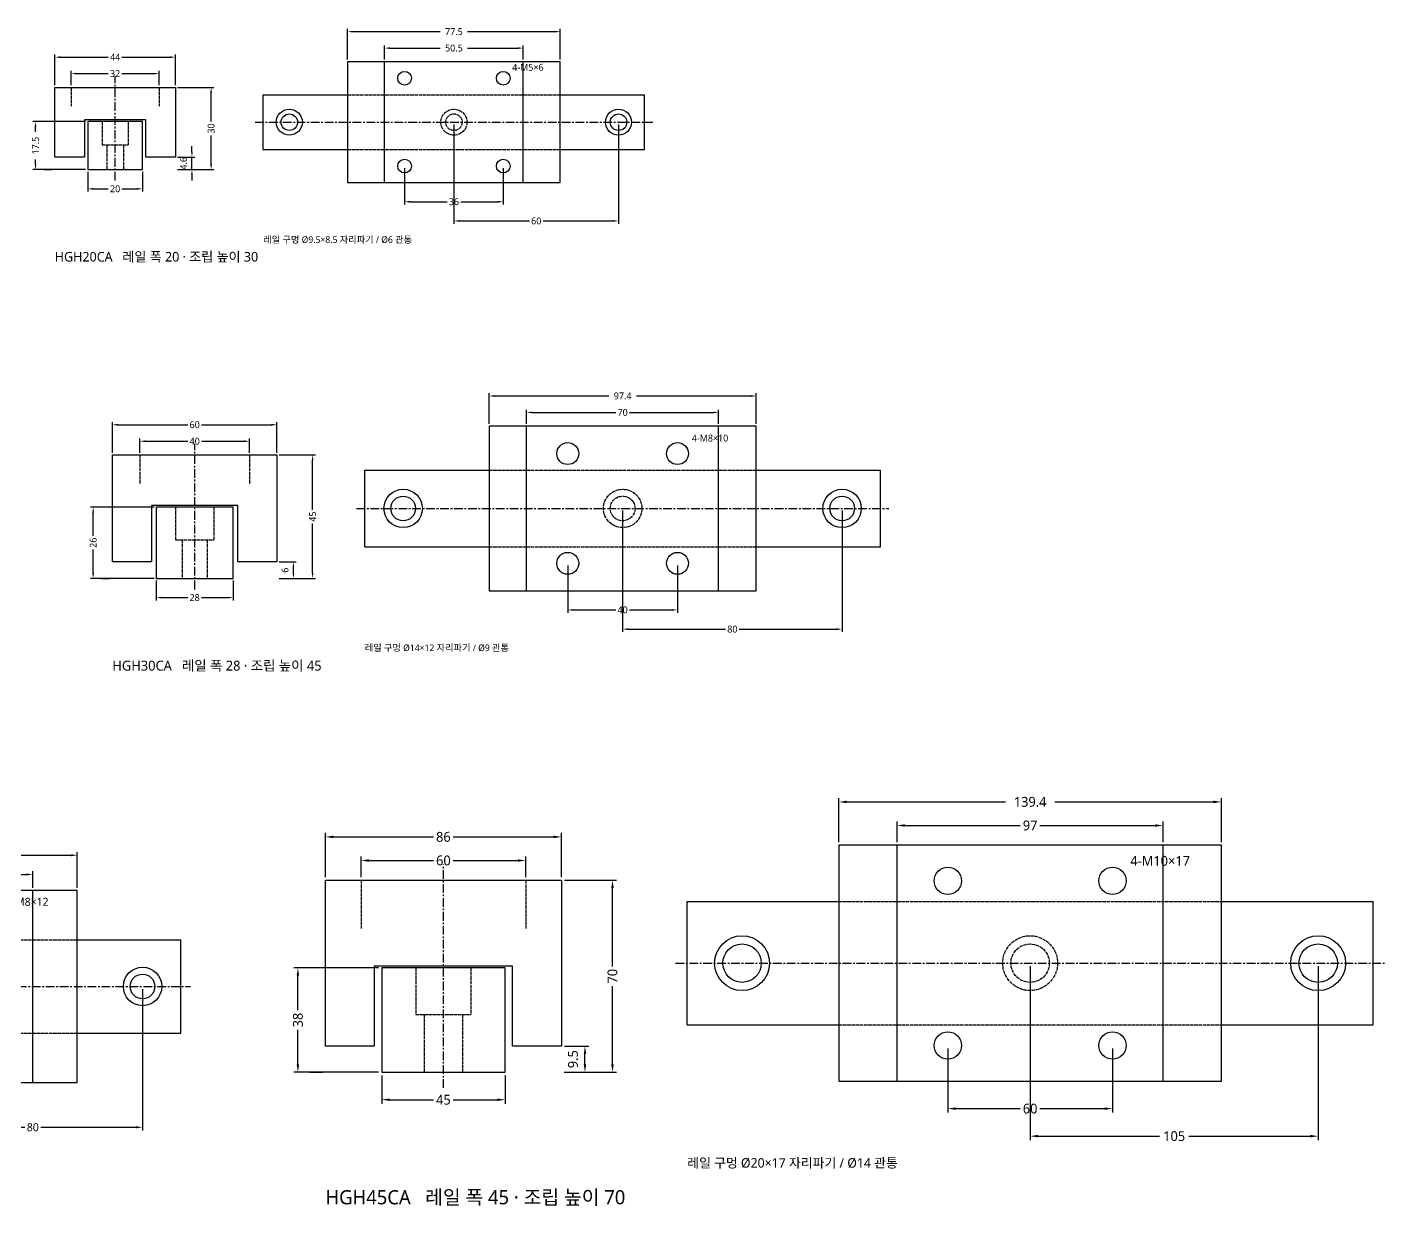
# Model space of a CAD drawing. Header units: millimetres. Extents: x 0 to 746, y -699 to 52.
# Drawn here: x 250.9 to 745.8, y -377.7 to 51.9 of the extents above; entities that cross this region are included whole.
import ezdxf

# ---------------------------------------------------------------- set-up
doc = ezdxf.new("R2010")
doc.units = ezdxf.units.MM
doc.linetypes.add('CENTER', pattern=[5.08, 3.175, -0.635, 0.635, -0.635])
doc.linetypes.add('DASHED', pattern=[1.524, 1.27, -0.254])
for name, color, linetype in [('문자', 7, 'CONTINUOUS'), ('숨은선', 3, 'DASHED'), ('외형선', 7, 'CONTINUOUS'), ('중심선', 1, 'CENTER'), ('치수', 4, 'CONTINUOUS')]:
    doc.layers.add(name, color=color, linetype=linetype)
doc.styles.add('CH_KOR', font='malgun.ttf')
doc.dimstyles.new('CH_DIM', dxfattribs={"dimtxt": 2.5, "dimasz": 2, "dimexe": 1, "dimexo": 0.8, "dimgap": 0.8, "dimtad": 1, "dimdec": 1, "dimdsep": 46, "dimtxsty": 'CH_KOR', "dimcen": 2.5, "dimclrd": 4, "dimclre": 4, "dimclrt": 4, "dimazin": 3, "dimtfac": 1, "dimtmove": 0, "dimatfit": 3})

# ---------------------------------------------------------------- blocks, each defined once
blk = doc.blocks.new('_CLOSEDFILLED')
at = {"color": 0, "linetype": 'BYBLOCK'}
blk.add_solid([(-1, 0.16), (0, 0), (-1, -0.16)], dxfattribs=at)
blk = doc.blocks.new('*D11')
at = {"color": 4}
for p, q in [((-22, 30.8), (-22, 42)), ((-20, 41), (-2.5, 41)), ((2.5, 41), (20, 41)), ((22, 30.8), (22, 42))]:
    blk.add_line(p, q, dxfattribs=at)
at = {"layer": 'Defpoints'}
for p in [(-22, 41), (-22, 30), (22, 30)]:
    blk.add_point(p, dxfattribs=at)
at = {"layer": '치수', "color": 4, "xscale": 2, "yscale": 2, "rotation": 180}
blk.add_blockref('_CLOSEDFILLED', (-22, 41), dxfattribs=at)
at = {"layer": '치수', "color": 4, "xscale": 2, "yscale": 2}
blk.add_blockref('_CLOSEDFILLED', (22, 41), dxfattribs=at)
at = {"layer": '치수', "color": 4, "insert": (0, 41), "char_height": 2.5, "attachment_point": 5, "style": 'CH_KOR'}
blk.add_mtext('44', dxfattribs=at)
blk = doc.blocks.new('*D12')
at = {"color": 4}
for p, q in [((-16, 30.8), (-16, 36)), ((-14, 35), (-2.5, 35)), ((2.5, 35), (14, 35)), ((16, 30.8), (16, 36))]:
    blk.add_line(p, q, dxfattribs=at)
at = {"layer": 'Defpoints'}
for p in [(-16, 35), (-16, 30), (16, 30)]:
    blk.add_point(p, dxfattribs=at)
at = {"layer": '치수', "color": 4, "xscale": 2, "yscale": 2, "rotation": 180}
blk.add_blockref('_CLOSEDFILLED', (-16, 35), dxfattribs=at)
at = {"layer": '치수', "color": 4, "xscale": 2, "yscale": 2}
blk.add_blockref('_CLOSEDFILLED', (16, 35), dxfattribs=at)
at = {"layer": '치수', "color": 4, "insert": (0, 35), "char_height": 2.5, "attachment_point": 5, "style": 'CH_KOR'}
blk.add_mtext('32', dxfattribs=at)
blk = doc.blocks.new('*D13')
at = {"color": 4}
for p, q in [((-10, -0.8), (-10, -8)), ((10, -0.8), (10, -8)), ((-8, -7), (-2.5, -7)), ((2.5, -7), (8, -7))]:
    blk.add_line(p, q, dxfattribs=at)
at = {"layer": 'Defpoints'}
for p in [(-10, 0), (10, 0), (-10, -7)]:
    blk.add_point(p, dxfattribs=at)
at = {"layer": '치수', "color": 4, "xscale": 2, "yscale": 2, "rotation": 180}
blk.add_blockref('_CLOSEDFILLED', (-10, -7), dxfattribs=at)
at = {"layer": '치수', "color": 4, "xscale": 2, "yscale": 2}
blk.add_blockref('_CLOSEDFILLED', (10, -7), dxfattribs=at)
at = {"layer": '치수', "color": 4, "insert": (0, -7), "char_height": 2.5, "attachment_point": 5, "style": 'CH_KOR'}
blk.add_mtext('20', dxfattribs=at)
blk = doc.blocks.new('*D14')
at = {"color": 4}
for p, q in [((22.8, 30), (36, 30)), ((35, 17.5), (35, 28)), ((35, 2), (35, 12.5)), ((22.8, 0), (36, 0))]:
    blk.add_line(p, q, dxfattribs=at)
at = {"layer": 'Defpoints'}
for p in [(22, 30), (22, 0), (35, 0)]:
    blk.add_point(p, dxfattribs=at)
at = {"layer": '치수', "color": 4, "xscale": 2, "yscale": 2}
for p, rotation in [((35, 30), 90), ((35, 0), 270)]:
    blk.add_blockref('_CLOSEDFILLED', p, dxfattribs=dict(at, rotation=rotation))
at = {"layer": '치수', "color": 4, "insert": (35, 15), "char_height": 2.5, "attachment_point": 5, "rotation": 90, "style": 'CH_KOR'}
blk.add_mtext('30', dxfattribs=at)
blk = doc.blocks.new('*D16')
at = {"color": 4}
for p, q in [((-10.8, 17.5), (-30, 17.5)), ((-29, 13.75), (-29, 15.5)), ((-10.8, 0), (-30, 0)), ((-29, 2), (-29, 3.75))]:
    blk.add_line(p, q, dxfattribs=at)
at = {"layer": 'Defpoints'}
for p in [(-10, 17.5), (-29, 0), (-10, 0)]:
    blk.add_point(p, dxfattribs=at)
at = {"layer": '치수', "color": 4, "xscale": 2, "yscale": 2}
for p, rotation in [((-29, 17.5), 90), ((-29, 0), 270)]:
    blk.add_blockref('_CLOSEDFILLED', p, dxfattribs=dict(at, rotation=rotation))
at = {"layer": '치수', "color": 4, "insert": (-29, 8.75), "char_height": 2.5, "attachment_point": 5, "rotation": 90, "style": 'CH_KOR'}
blk.add_mtext('17.5', dxfattribs=at)
blk = doc.blocks.new('*D17')
at = {"color": 4}
for p, q in [((84.75, 40.1), (84.75, 51.3)), ((86.75, 50.3), (118.5, 50.3)), ((128.5, 50.3), (160.25, 50.3)), ((162.25, 40.1), (162.25, 51.3))]:
    blk.add_line(p, q, dxfattribs=at)
at = {"layer": 'Defpoints'}
for p in [(84.75, 50.3), (84.75, 39.3), (162.25, 39.3)]:
    blk.add_point(p, dxfattribs=at)
at = {"layer": '치수', "color": 4, "xscale": 2, "yscale": 2, "rotation": 180}
blk.add_blockref('_CLOSEDFILLED', (84.75, 50.3), dxfattribs=at)
at = {"layer": '치수', "color": 4, "xscale": 2, "yscale": 2}
blk.add_blockref('_CLOSEDFILLED', (162.25, 50.3), dxfattribs=at)
at = {"layer": '치수', "color": 4, "insert": (123.5, 50.3), "char_height": 2.5, "attachment_point": 5, "style": 'CH_KOR'}
blk.add_mtext('77.5', dxfattribs=at)
blk = doc.blocks.new('*D18')
at = {"color": 4}
for p, q in [((98.25, 40.1), (98.25, 45.3)), ((148.75, 40.1), (148.75, 45.3)), ((100.25, 44.3), (118.5, 44.3)), ((128.5, 44.3), (146.75, 44.3))]:
    blk.add_line(p, q, dxfattribs=at)
at = {"layer": 'Defpoints'}
for p in [(98.25, 44.3), (98.25, 39.3), (148.75, 39.3)]:
    blk.add_point(p, dxfattribs=at)
at = {"layer": '치수', "color": 4, "xscale": 2, "yscale": 2, "rotation": 180}
blk.add_blockref('_CLOSEDFILLED', (98.25, 44.3), dxfattribs=at)
at = {"layer": '치수', "color": 4, "xscale": 2, "yscale": 2}
blk.add_blockref('_CLOSEDFILLED', (148.75, 44.3), dxfattribs=at)
at = {"layer": '치수', "color": 4, "insert": (123.5, 44.3), "char_height": 2.5, "attachment_point": 5, "style": 'CH_KOR'}
blk.add_mtext('50.5', dxfattribs=at)
blk = doc.blocks.new('*D19')
at = {"color": 4}
for p, q in [((105.5, 0.5), (105.5, -12.7)), ((141.5, 0.5), (141.5, -12.7)), ((107.5, -11.7), (121, -11.7)), ((126, -11.7), (139.5, -11.7))]:
    blk.add_line(p, q, dxfattribs=at)
at = {"layer": 'Defpoints'}
for p in [(105.5, 1.3), (141.5, 1.3), (105.5, -11.7)]:
    blk.add_point(p, dxfattribs=at)
at = {"layer": '치수', "color": 4, "xscale": 2, "yscale": 2, "rotation": 180}
blk.add_blockref('_CLOSEDFILLED', (105.5, -11.7), dxfattribs=at)
at = {"layer": '치수', "color": 4, "xscale": 2, "yscale": 2}
blk.add_blockref('_CLOSEDFILLED', (141.5, -11.7), dxfattribs=at)
at = {"layer": '치수', "color": 4, "insert": (123.5, -11.7), "char_height": 2.5, "attachment_point": 5, "style": 'CH_KOR'}
blk.add_mtext('36', dxfattribs=at)
blk = doc.blocks.new('*D20')
at = {"color": 4}
for p, q in [((123.5, 16.5), (123.5, -19.7)), ((183.5, 16.5), (183.5, -19.7)), ((125.5, -18.7), (151, -18.7)), ((156, -18.7), (181.5, -18.7))]:
    blk.add_line(p, q, dxfattribs=at)
at = {"layer": 'Defpoints'}
for p in [(123.5, 17.3), (183.5, 17.3), (123.5, -18.7)]:
    blk.add_point(p, dxfattribs=at)
at = {"layer": '치수', "color": 4, "xscale": 2, "yscale": 2, "rotation": 180}
blk.add_blockref('_CLOSEDFILLED', (123.5, -18.7), dxfattribs=at)
at = {"layer": '치수', "color": 4, "xscale": 2, "yscale": 2}
blk.add_blockref('_CLOSEDFILLED', (183.5, -18.7), dxfattribs=at)
at = {"layer": '치수', "color": 4, "insert": (153.5, -18.7), "char_height": 2.5, "attachment_point": 5, "style": 'CH_KOR'}
blk.add_mtext('60', dxfattribs=at)
blk = doc.blocks.new('*D31')
at = {"color": 4}
for p, q in [((-30, 45.8), (-30, 57)), ((-28, 56), (-2.5, 56)), ((2.5, 56), (28, 56)), ((30, 45.8), (30, 57))]:
    blk.add_line(p, q, dxfattribs=at)
at = {"layer": 'Defpoints'}
for p in [(-30, 56), (-30, 45), (30, 45)]:
    blk.add_point(p, dxfattribs=at)
at = {"layer": '치수', "color": 4, "xscale": 2, "yscale": 2, "rotation": 180}
blk.add_blockref('_CLOSEDFILLED', (-30, 56), dxfattribs=at)
at = {"layer": '치수', "color": 4, "xscale": 2, "yscale": 2}
blk.add_blockref('_CLOSEDFILLED', (30, 56), dxfattribs=at)
at = {"layer": '치수', "color": 4, "insert": (0, 56), "char_height": 2.5, "attachment_point": 5, "style": 'CH_KOR'}
blk.add_mtext('60', dxfattribs=at)
blk = doc.blocks.new('*D32')
at = {"color": 4}
for p, q in [((-20, 45.8), (-20, 51)), ((-18, 50), (-2.5, 50)), ((2.5, 50), (18, 50)), ((20, 45.8), (20, 51))]:
    blk.add_line(p, q, dxfattribs=at)
at = {"layer": 'Defpoints'}
for p in [(-20, 50), (-20, 45), (20, 45)]:
    blk.add_point(p, dxfattribs=at)
at = {"layer": '치수', "color": 4, "xscale": 2, "yscale": 2, "rotation": 180}
blk.add_blockref('_CLOSEDFILLED', (-20, 50), dxfattribs=at)
at = {"layer": '치수', "color": 4, "xscale": 2, "yscale": 2}
blk.add_blockref('_CLOSEDFILLED', (20, 50), dxfattribs=at)
at = {"layer": '치수', "color": 4, "insert": (0, 50), "char_height": 2.5, "attachment_point": 5, "style": 'CH_KOR'}
blk.add_mtext('40', dxfattribs=at)
blk = doc.blocks.new('*D33')
at = {"color": 4}
for p, q in [((-14, -0.8), (-14, -8)), ((14, -0.8), (14, -8)), ((-12, -7), (-2.5, -7)), ((2.5, -7), (12, -7))]:
    blk.add_line(p, q, dxfattribs=at)
at = {"layer": 'Defpoints'}
for p in [(-14, 0), (14, 0), (-14, -7)]:
    blk.add_point(p, dxfattribs=at)
at = {"layer": '치수', "color": 4, "xscale": 2, "yscale": 2, "rotation": 180}
blk.add_blockref('_CLOSEDFILLED', (-14, -7), dxfattribs=at)
at = {"layer": '치수', "color": 4, "xscale": 2, "yscale": 2}
blk.add_blockref('_CLOSEDFILLED', (14, -7), dxfattribs=at)
at = {"layer": '치수', "color": 4, "insert": (0, -7), "char_height": 2.5, "attachment_point": 5, "style": 'CH_KOR'}
blk.add_mtext('28', dxfattribs=at)
blk = doc.blocks.new('*D34')
at = {"color": 4}
for p, q in [((30.8, 45), (44, 45)), ((43, 25), (43, 43)), ((43, 2), (43, 20)), ((30.8, 0), (44, 0))]:
    blk.add_line(p, q, dxfattribs=at)
at = {"layer": 'Defpoints'}
for p in [(30, 45), (30, 0), (43, 0)]:
    blk.add_point(p, dxfattribs=at)
at = {"layer": '치수', "color": 4, "xscale": 2, "yscale": 2}
for p, rotation in [((43, 45), 90), ((43, 0), 270)]:
    blk.add_blockref('_CLOSEDFILLED', p, dxfattribs=dict(at, rotation=rotation))
at = {"layer": '치수', "color": 4, "insert": (43, 22.5), "char_height": 2.5, "attachment_point": 5, "rotation": 90, "style": 'CH_KOR'}
blk.add_mtext('45', dxfattribs=at)
blk = doc.blocks.new('*D35')
at = {"color": 4}
for p, q in [((30.8, 6), (37, 6)), ((30.8, 0), (37, 0)), ((36, 2), (36, 4))]:
    blk.add_line(p, q, dxfattribs=at)
at = {"layer": 'Defpoints'}
for p in [(30, 6), (30, 0), (36, 0)]:
    blk.add_point(p, dxfattribs=at)
at = {"layer": '치수', "color": 4, "xscale": 2, "yscale": 2}
for p, rotation in [((36, 6), 90), ((36, 0), 270)]:
    blk.add_blockref('_CLOSEDFILLED', p, dxfattribs=dict(at, rotation=rotation))
at = {"layer": '치수', "color": 4, "insert": (32.95, 3), "char_height": 2.5, "attachment_point": 5, "rotation": 90, "style": 'CH_KOR'}
blk.add_mtext('6', dxfattribs=at)
blk = doc.blocks.new('*D36')
at = {"color": 4}
for p, q in [((-14.8, 26), (-38, 26)), ((-37, 15.5), (-37, 24)), ((-37, 2), (-37, 10.5)), ((-14.8, 0), (-38, 0))]:
    blk.add_line(p, q, dxfattribs=at)
at = {"layer": 'Defpoints'}
for p in [(-14, 26), (-37, 0), (-14, 0)]:
    blk.add_point(p, dxfattribs=at)
at = {"layer": '치수', "color": 4, "xscale": 2, "yscale": 2}
for p, rotation in [((-37, 26), 90), ((-37, 0), 270)]:
    blk.add_blockref('_CLOSEDFILLED', p, dxfattribs=dict(at, rotation=rotation))
at = {"layer": '치수', "color": 4, "insert": (-37, 13), "char_height": 2.5, "attachment_point": 5, "rotation": 90, "style": 'CH_KOR'}
blk.add_mtext('26', dxfattribs=at)
blk = doc.blocks.new('*D37')
at = {"color": 4}
for p, q in [((107.3, 56.3), (107.3, 67.5)), ((109.3, 66.5), (151, 66.5)), ((161, 66.5), (202.7, 66.5)), ((204.7, 56.3), (204.7, 67.5))]:
    blk.add_line(p, q, dxfattribs=at)
at = {"layer": 'Defpoints'}
for p in [(107.3, 66.5), (107.3, 55.5), (204.7, 55.5)]:
    blk.add_point(p, dxfattribs=at)
at = {"layer": '치수', "color": 4, "xscale": 2, "yscale": 2, "rotation": 180}
blk.add_blockref('_CLOSEDFILLED', (107.3, 66.5), dxfattribs=at)
at = {"layer": '치수', "color": 4, "xscale": 2, "yscale": 2}
blk.add_blockref('_CLOSEDFILLED', (204.7, 66.5), dxfattribs=at)
at = {"layer": '치수', "color": 4, "insert": (156, 66.5), "char_height": 2.5, "attachment_point": 5, "style": 'CH_KOR'}
blk.add_mtext('97.4', dxfattribs=at)
blk = doc.blocks.new('*D38')
at = {"color": 4}
for p, q in [((121, 56.3), (121, 61.5)), ((123, 60.5), (153.5, 60.5)), ((158.5, 60.5), (189, 60.5)), ((191, 56.3), (191, 61.5))]:
    blk.add_line(p, q, dxfattribs=at)
at = {"layer": 'Defpoints'}
for p in [(121, 60.5), (121, 55.5), (191, 55.5)]:
    blk.add_point(p, dxfattribs=at)
at = {"layer": '치수', "color": 4, "xscale": 2, "yscale": 2, "rotation": 180}
blk.add_blockref('_CLOSEDFILLED', (121, 60.5), dxfattribs=at)
at = {"layer": '치수', "color": 4, "xscale": 2, "yscale": 2}
blk.add_blockref('_CLOSEDFILLED', (191, 60.5), dxfattribs=at)
at = {"layer": '치수', "color": 4, "insert": (156, 60.5), "char_height": 2.5, "attachment_point": 5, "style": 'CH_KOR'}
blk.add_mtext('70', dxfattribs=at)
blk = doc.blocks.new('*D39')
at = {"color": 4}
for p, q in [((136, 4.7), (136, -12.5)), ((176, 4.7), (176, -12.5)), ((138, -11.5), (153.5, -11.5)), ((158.5, -11.5), (174, -11.5))]:
    blk.add_line(p, q, dxfattribs=at)
at = {"layer": 'Defpoints'}
for p in [(136, 5.5), (176, 5.5), (136, -11.5)]:
    blk.add_point(p, dxfattribs=at)
at = {"layer": '치수', "color": 4, "xscale": 2, "yscale": 2, "rotation": 180}
blk.add_blockref('_CLOSEDFILLED', (136, -11.5), dxfattribs=at)
at = {"layer": '치수', "color": 4, "xscale": 2, "yscale": 2}
blk.add_blockref('_CLOSEDFILLED', (176, -11.5), dxfattribs=at)
at = {"layer": '치수', "color": 4, "insert": (156, -11.5), "char_height": 2.5, "attachment_point": 5, "style": 'CH_KOR'}
blk.add_mtext('40', dxfattribs=at)
blk = doc.blocks.new('*D40')
at = {"color": 4}
for p, q in [((156, 24.7), (156, -19.5)), ((236, 24.7), (236, -19.5)), ((158, -18.5), (193.5, -18.5)), ((198.5, -18.5), (234, -18.5))]:
    blk.add_line(p, q, dxfattribs=at)
at = {"layer": 'Defpoints'}
for p in [(156, 25.5), (236, 25.5), (156, -18.5)]:
    blk.add_point(p, dxfattribs=at)
at = {"layer": '치수', "color": 4, "xscale": 2, "yscale": 2, "rotation": 180}
blk.add_blockref('_CLOSEDFILLED', (156, -18.5), dxfattribs=at)
at = {"layer": '치수', "color": 4, "xscale": 2, "yscale": 2}
blk.add_blockref('_CLOSEDFILLED', (236, -18.5), dxfattribs=at)
at = {"layer": '치수', "color": 4, "insert": (196, -18.5), "char_height": 2.5, "attachment_point": 5, "style": 'CH_KOR'}
blk.add_mtext('80', dxfattribs=at)
blk = doc.blocks.new('*D41')
at = {"color": 4}
for p, q in [((-35, 55.93), (-35, 69)), ((-32.67, 67.83), (-2.92, 67.83)), ((2.92, 67.83), (32.67, 67.83)), ((35, 55.93), (35, 69))]:
    blk.add_line(p, q, dxfattribs=at)
at = {"layer": 'Defpoints'}
for p in [(-35, 67.83), (-35, 55), (35, 55)]:
    blk.add_point(p, dxfattribs=at)
at = {"layer": '치수', "color": 4, "xscale": 2.3333333333333335, "yscale": 2.3333333333333335, "rotation": 180}
blk.add_blockref('_CLOSEDFILLED', (-35, 67.83), dxfattribs=at)
at = {"layer": '치수', "color": 4, "xscale": 2.3333333333333335, "yscale": 2.3333333333333335}
blk.add_blockref('_CLOSEDFILLED', (35, 67.83), dxfattribs=at)
at = {"layer": '치수', "color": 4, "insert": (0, 67.83), "char_height": 2.917, "attachment_point": 5, "style": 'CH_KOR'}
blk.add_mtext('70', dxfattribs=at)
blk = doc.blocks.new('*D42')
at = {"color": 4}
for p, q in [((-25, 55.93), (-25, 62)), ((-22.67, 60.83), (-2.92, 60.83)), ((2.92, 60.83), (22.67, 60.83)), ((25, 55.93), (25, 62))]:
    blk.add_line(p, q, dxfattribs=at)
at = {"layer": 'Defpoints'}
for p in [(-25, 60.83), (-25, 55), (25, 55)]:
    blk.add_point(p, dxfattribs=at)
at = {"layer": '치수', "color": 4, "xscale": 2.3333333333333335, "yscale": 2.3333333333333335, "rotation": 180}
blk.add_blockref('_CLOSEDFILLED', (-25, 60.83), dxfattribs=at)
at = {"layer": '치수', "color": 4, "xscale": 2.3333333333333335, "yscale": 2.3333333333333335}
blk.add_blockref('_CLOSEDFILLED', (25, 60.83), dxfattribs=at)
at = {"layer": '치수', "color": 4, "insert": (0, 60.83), "char_height": 2.917, "attachment_point": 5, "style": 'CH_KOR'}
blk.add_mtext('50', dxfattribs=at)
blk = doc.blocks.new('*D43')
at = {"color": 4}
for p, q in [((-17, -0.93), (-17, -9.33)), ((17, -0.93), (17, -9.33)), ((-14.67, -8.17), (-2.92, -8.17)), ((2.92, -8.17), (14.67, -8.17))]:
    blk.add_line(p, q, dxfattribs=at)
at = {"layer": 'Defpoints'}
for p in [(-17, 0), (17, 0), (-17, -8.17)]:
    blk.add_point(p, dxfattribs=at)
at = {"layer": '치수', "color": 4, "xscale": 2.3333333333333335, "yscale": 2.3333333333333335, "rotation": 180}
blk.add_blockref('_CLOSEDFILLED', (-17, -8.17), dxfattribs=at)
at = {"layer": '치수', "color": 4, "xscale": 2.3333333333333335, "yscale": 2.3333333333333335}
blk.add_blockref('_CLOSEDFILLED', (17, -8.17), dxfattribs=at)
at = {"layer": '치수', "color": 4, "insert": (0, -8.17), "char_height": 2.917, "attachment_point": 5, "style": 'CH_KOR'}
blk.add_mtext('34', dxfattribs=at)
blk = doc.blocks.new('*D44')
at = {"color": 4}
for p, q in [((35.93, 55), (51.33, 55)), ((50.17, 30.42), (50.17, 52.67)), ((50.17, 2.33), (50.17, 24.58)), ((35.93, 0), (51.33, 0))]:
    blk.add_line(p, q, dxfattribs=at)
at = {"layer": 'Defpoints'}
for p in [(35, 55), (35, 0), (50.17, 0)]:
    blk.add_point(p, dxfattribs=at)
at = {"layer": '치수', "color": 4, "xscale": 2.3333333333333335, "yscale": 2.3333333333333335}
for p, rotation in [((50.17, 55), 90), ((50.17, 0), 270)]:
    blk.add_blockref('_CLOSEDFILLED', p, dxfattribs=dict(at, rotation=rotation))
at = {"layer": '치수', "color": 4, "insert": (50.17, 27.5), "char_height": 2.917, "attachment_point": 5, "rotation": 90, "style": 'CH_KOR'}
blk.add_mtext('55', dxfattribs=at)
blk = doc.blocks.new('*D46')
at = {"color": 4}
for p, q in [((-17.93, 29), (-44.33, 29)), ((-43.17, 17.42), (-43.17, 26.67)), ((-43.17, 2.33), (-43.17, 11.58)), ((-17.93, 0), (-44.33, 0))]:
    blk.add_line(p, q, dxfattribs=at)
at = {"layer": 'Defpoints'}
for p in [(-17, 29), (-43.17, 0), (-17, 0)]:
    blk.add_point(p, dxfattribs=at)
at = {"layer": '치수', "color": 4, "xscale": 2.3333333333333335, "yscale": 2.3333333333333335}
for p, rotation in [((-43.17, 29), 90), ((-43.17, 0), 270)]:
    blk.add_blockref('_CLOSEDFILLED', p, dxfattribs=dict(at, rotation=rotation))
at = {"layer": '치수', "color": 4, "insert": (-43.17, 14.5), "char_height": 2.917, "attachment_point": 5, "rotation": 90, "style": 'CH_KOR'}
blk.add_mtext('29', dxfattribs=at)
blk = doc.blocks.new('*D47')
at = {"color": 4}
for p, q in [((110.13, 67.18), (110.13, 80.25)), ((222.53, 67.18), (222.53, 80.25)), ((112.47, 79.08), (159.04, 79.08)), ((173.62, 79.08), (220.2, 79.08))]:
    blk.add_line(p, q, dxfattribs=at)
at = {"layer": 'Defpoints'}
for p in [(110.13, 79.08), (110.13, 66.25), (222.53, 66.25)]:
    blk.add_point(p, dxfattribs=at)
at = {"layer": '치수', "color": 4, "xscale": 2.3333333333333335, "yscale": 2.3333333333333335, "rotation": 180}
blk.add_blockref('_CLOSEDFILLED', (110.13, 79.08), dxfattribs=at)
at = {"layer": '치수', "color": 4, "xscale": 2.3333333333333335, "yscale": 2.3333333333333335}
blk.add_blockref('_CLOSEDFILLED', (222.53, 79.08), dxfattribs=at)
at = {"layer": '치수', "color": 4, "insert": (166.33, 79.08), "char_height": 2.917, "attachment_point": 5, "style": 'CH_KOR'}
blk.add_mtext('112.4', dxfattribs=at)
blk = doc.blocks.new('*D48')
at = {"color": 4}
for p, q in [((126.33, 67.18), (126.33, 73.25)), ((128.67, 72.08), (163.42, 72.08)), ((169.25, 72.08), (204, 72.08)), ((206.33, 67.18), (206.33, 73.25))]:
    blk.add_line(p, q, dxfattribs=at)
at = {"layer": 'Defpoints'}
for p in [(126.33, 72.08), (126.33, 66.25), (206.33, 66.25)]:
    blk.add_point(p, dxfattribs=at)
at = {"layer": '치수', "color": 4, "xscale": 2.3333333333333335, "yscale": 2.3333333333333335, "rotation": 180}
blk.add_blockref('_CLOSEDFILLED', (126.33, 72.08), dxfattribs=at)
at = {"layer": '치수', "color": 4, "xscale": 2.3333333333333335, "yscale": 2.3333333333333335}
blk.add_blockref('_CLOSEDFILLED', (206.33, 72.08), dxfattribs=at)
at = {"layer": '치수', "color": 4, "insert": (166.33, 72.08), "char_height": 2.917, "attachment_point": 5, "style": 'CH_KOR'}
blk.add_mtext('80', dxfattribs=at)
blk = doc.blocks.new('*D49')
at = {"color": 4}
for p, q in [((141.33, 5.32), (141.33, -13.08)), ((191.33, 5.32), (191.33, -13.08)), ((143.67, -11.92), (163.42, -11.92)), ((169.25, -11.92), (189, -11.92))]:
    blk.add_line(p, q, dxfattribs=at)
at = {"layer": 'Defpoints'}
for p in [(141.33, 6.25), (191.33, 6.25), (141.33, -11.92)]:
    blk.add_point(p, dxfattribs=at)
at = {"layer": '치수', "color": 4, "xscale": 2.3333333333333335, "yscale": 2.3333333333333335, "rotation": 180}
blk.add_blockref('_CLOSEDFILLED', (141.33, -11.92), dxfattribs=at)
at = {"layer": '치수', "color": 4, "xscale": 2.3333333333333335, "yscale": 2.3333333333333335}
blk.add_blockref('_CLOSEDFILLED', (191.33, -11.92), dxfattribs=at)
at = {"layer": '치수', "color": 4, "insert": (166.33, -11.92), "char_height": 2.917, "attachment_point": 5, "style": 'CH_KOR'}
blk.add_mtext('50', dxfattribs=at)
blk = doc.blocks.new('*D50')
at = {"color": 4}
for p, q in [((166.33, 30.32), (166.33, -21.25)), ((246.33, 30.32), (246.33, -21.25)), ((168.67, -20.08), (203.42, -20.08)), ((209.25, -20.08), (244, -20.08))]:
    blk.add_line(p, q, dxfattribs=at)
at = {"layer": 'Defpoints'}
for p in [(166.33, 31.25), (246.33, 31.25), (166.33, -20.08)]:
    blk.add_point(p, dxfattribs=at)
at = {"layer": '치수', "color": 4, "xscale": 2.3333333333333335, "yscale": 2.3333333333333335, "rotation": 180}
blk.add_blockref('_CLOSEDFILLED', (166.33, -20.08), dxfattribs=at)
at = {"layer": '치수', "color": 4, "xscale": 2.3333333333333335, "yscale": 2.3333333333333335}
blk.add_blockref('_CLOSEDFILLED', (246.33, -20.08), dxfattribs=at)
at = {"layer": '치수', "color": 4, "insert": (206.33, -20.08), "char_height": 2.917, "attachment_point": 5, "style": 'CH_KOR'}
blk.add_mtext('80', dxfattribs=at)
blk = doc.blocks.new('*D51')
at = {"color": 4}
for p, q in [((-43, 71.15), (-43, 87.2)), ((-40.13, 85.77), (-3.58, 85.77)), ((3.58, 85.77), (40.13, 85.77)), ((43, 71.15), (43, 87.2))]:
    blk.add_line(p, q, dxfattribs=at)
at = {"layer": 'Defpoints'}
for p in [(-43, 85.77), (-43, 70), (43, 70)]:
    blk.add_point(p, dxfattribs=at)
at = {"layer": '치수', "color": 4, "xscale": 2.8666666666666667, "yscale": 2.8666666666666667, "rotation": 180}
blk.add_blockref('_CLOSEDFILLED', (-43, 85.77), dxfattribs=at)
at = {"layer": '치수', "color": 4, "xscale": 2.8666666666666667, "yscale": 2.8666666666666667}
blk.add_blockref('_CLOSEDFILLED', (43, 85.77), dxfattribs=at)
at = {"layer": '치수', "color": 4, "insert": (0, 85.77), "char_height": 3.583, "attachment_point": 5, "style": 'CH_KOR'}
blk.add_mtext('86', dxfattribs=at)
blk = doc.blocks.new('*D52')
at = {"color": 4}
for p, q in [((-30, 71.15), (-30, 78.6)), ((-27.13, 77.17), (-3.58, 77.17)), ((3.58, 77.17), (27.13, 77.17)), ((30, 71.15), (30, 78.6))]:
    blk.add_line(p, q, dxfattribs=at)
at = {"layer": 'Defpoints'}
for p in [(-30, 77.17), (-30, 70), (30, 70)]:
    blk.add_point(p, dxfattribs=at)
at = {"layer": '치수', "color": 4, "xscale": 2.8666666666666667, "yscale": 2.8666666666666667, "rotation": 180}
blk.add_blockref('_CLOSEDFILLED', (-30, 77.17), dxfattribs=at)
at = {"layer": '치수', "color": 4, "xscale": 2.8666666666666667, "yscale": 2.8666666666666667}
blk.add_blockref('_CLOSEDFILLED', (30, 77.17), dxfattribs=at)
at = {"layer": '치수', "color": 4, "insert": (0, 77.17), "char_height": 3.583, "attachment_point": 5, "style": 'CH_KOR'}
blk.add_mtext('60', dxfattribs=at)
blk = doc.blocks.new('*D53')
at = {"color": 4}
for p, q in [((-22.5, -1.15), (-22.5, -11.47)), ((22.5, -1.15), (22.5, -11.47)), ((-19.63, -10.03), (-3.58, -10.03)), ((3.58, -10.03), (19.63, -10.03))]:
    blk.add_line(p, q, dxfattribs=at)
at = {"layer": 'Defpoints'}
for p in [(-22.5, 0), (22.5, 0), (-22.5, -10.03)]:
    blk.add_point(p, dxfattribs=at)
at = {"layer": '치수', "color": 4, "xscale": 2.8666666666666667, "yscale": 2.8666666666666667, "rotation": 180}
blk.add_blockref('_CLOSEDFILLED', (-22.5, -10.03), dxfattribs=at)
at = {"layer": '치수', "color": 4, "xscale": 2.8666666666666667, "yscale": 2.8666666666666667}
blk.add_blockref('_CLOSEDFILLED', (22.5, -10.03), dxfattribs=at)
at = {"layer": '치수', "color": 4, "insert": (0, -10.03), "char_height": 3.583, "attachment_point": 5, "style": 'CH_KOR'}
blk.add_mtext('45', dxfattribs=at)
blk = doc.blocks.new('*D54')
at = {"color": 4}
for p, q in [((44.15, 70), (63.07, 70)), ((61.63, 38.58), (61.63, 67.13)), ((61.63, 2.87), (61.63, 31.42)), ((44.15, 0), (63.07, 0))]:
    blk.add_line(p, q, dxfattribs=at)
at = {"layer": 'Defpoints'}
for p in [(43, 70), (43, 0), (61.63, 0)]:
    blk.add_point(p, dxfattribs=at)
at = {"layer": '치수', "color": 4, "xscale": 2.8666666666666667, "yscale": 2.8666666666666667}
for p, rotation in [((61.63, 70), 90), ((61.63, 0), 270)]:
    blk.add_blockref('_CLOSEDFILLED', p, dxfattribs=dict(at, rotation=rotation))
at = {"layer": '치수', "color": 4, "insert": (61.63, 35), "char_height": 3.583, "attachment_point": 5, "rotation": 90, "style": 'CH_KOR'}
blk.add_mtext('70', dxfattribs=at)
blk = doc.blocks.new('*D56')
at = {"color": 4}
for p, q in [((-23.65, 38), (-54.47, 38)), ((-53.03, 22.58), (-53.03, 35.13)), ((-53.03, 2.87), (-53.03, 15.42)), ((-23.65, 0), (-54.47, 0))]:
    blk.add_line(p, q, dxfattribs=at)
at = {"layer": 'Defpoints'}
for p in [(-22.5, 38), (-53.03, 0), (-22.5, 0)]:
    blk.add_point(p, dxfattribs=at)
at = {"layer": '치수', "color": 4, "xscale": 2.8666666666666667, "yscale": 2.8666666666666667}
for p, rotation in [((-53.03, 38), 90), ((-53.03, 0), 270)]:
    blk.add_blockref('_CLOSEDFILLED', p, dxfattribs=dict(at, rotation=rotation))
at = {"layer": '치수', "color": 4, "insert": (-53.03, 19), "char_height": 3.583, "attachment_point": 5, "rotation": 90, "style": 'CH_KOR'}
blk.add_mtext('38', dxfattribs=at)
blk = doc.blocks.new('*D57')
at = {"color": 4}
for p, q in [((144.17, 83.9), (144.17, 99.95)), ((283.57, 83.9), (283.57, 99.95)), ((147.03, 98.52), (204.91, 98.52)), ((222.82, 98.52), (280.7, 98.52))]:
    blk.add_line(p, q, dxfattribs=at)
at = {"layer": 'Defpoints'}
for p in [(144.17, 98.52), (144.17, 82.75), (283.57, 82.75)]:
    blk.add_point(p, dxfattribs=at)
at = {"layer": '치수', "color": 4, "xscale": 2.8666666666666667, "yscale": 2.8666666666666667, "rotation": 180}
blk.add_blockref('_CLOSEDFILLED', (144.17, 98.52), dxfattribs=at)
at = {"layer": '치수', "color": 4, "xscale": 2.8666666666666667, "yscale": 2.8666666666666667}
blk.add_blockref('_CLOSEDFILLED', (283.57, 98.52), dxfattribs=at)
at = {"layer": '치수', "color": 4, "insert": (213.87, 98.52), "char_height": 3.583, "attachment_point": 5, "style": 'CH_KOR'}
blk.add_mtext('139.4', dxfattribs=at)
blk = doc.blocks.new('*D58')
at = {"color": 4}
for p, q in [((165.37, 83.9), (165.37, 91.35)), ((168.23, 89.92), (210.28, 89.92)), ((217.45, 89.92), (259.5, 89.92)), ((262.37, 83.9), (262.37, 91.35))]:
    blk.add_line(p, q, dxfattribs=at)
at = {"layer": 'Defpoints'}
for p in [(165.37, 89.92), (165.37, 82.75), (262.37, 82.75)]:
    blk.add_point(p, dxfattribs=at)
at = {"layer": '치수', "color": 4, "xscale": 2.8666666666666667, "yscale": 2.8666666666666667, "rotation": 180}
blk.add_blockref('_CLOSEDFILLED', (165.37, 89.92), dxfattribs=at)
at = {"layer": '치수', "color": 4, "xscale": 2.8666666666666667, "yscale": 2.8666666666666667}
blk.add_blockref('_CLOSEDFILLED', (262.37, 89.92), dxfattribs=at)
at = {"layer": '치수', "color": 4, "insert": (213.87, 89.92), "char_height": 3.583, "attachment_point": 5, "style": 'CH_KOR'}
blk.add_mtext('97', dxfattribs=at)
blk = doc.blocks.new('*D59')
at = {"color": 4}
for p, q in [((183.87, 8.6), (183.87, -14.72)), ((243.87, 8.6), (243.87, -14.72)), ((186.73, -13.28), (210.28, -13.28)), ((217.45, -13.28), (241, -13.28))]:
    blk.add_line(p, q, dxfattribs=at)
at = {"layer": 'Defpoints'}
for p in [(183.87, 9.75), (243.87, 9.75), (183.87, -13.28)]:
    blk.add_point(p, dxfattribs=at)
at = {"layer": '치수', "color": 4, "xscale": 2.8666666666666667, "yscale": 2.8666666666666667, "rotation": 180}
blk.add_blockref('_CLOSEDFILLED', (183.87, -13.28), dxfattribs=at)
at = {"layer": '치수', "color": 4, "xscale": 2.8666666666666667, "yscale": 2.8666666666666667}
blk.add_blockref('_CLOSEDFILLED', (243.87, -13.28), dxfattribs=at)
at = {"layer": '치수', "color": 4, "insert": (213.87, -13.28), "char_height": 3.583, "attachment_point": 5, "style": 'CH_KOR'}
blk.add_mtext('60', dxfattribs=at)
blk = doc.blocks.new('*D60')
at = {"color": 4}
for p, q in [((213.87, 38.6), (213.87, -24.75)), ((318.87, 38.6), (318.87, -24.75)), ((216.73, -23.32), (260.99, -23.32)), ((271.74, -23.32), (316, -23.32))]:
    blk.add_line(p, q, dxfattribs=at)
at = {"layer": 'Defpoints'}
for p in [(213.87, 39.75), (318.87, 39.75), (213.87, -23.32)]:
    blk.add_point(p, dxfattribs=at)
at = {"layer": '치수', "color": 4, "xscale": 2.8666666666666667, "yscale": 2.8666666666666667, "rotation": 180}
blk.add_blockref('_CLOSEDFILLED', (213.87, -23.32), dxfattribs=at)
at = {"layer": '치수', "color": 4, "xscale": 2.8666666666666667, "yscale": 2.8666666666666667}
blk.add_blockref('_CLOSEDFILLED', (318.87, -23.32), dxfattribs=at)
at = {"layer": '치수', "color": 4, "insert": (266.37, -23.32), "char_height": 3.583, "attachment_point": 5, "style": 'CH_KOR'}
blk.add_mtext('105', dxfattribs=at)
blk = doc.blocks.new('BLK_HGH20CA')
at = {"layer": '숨은선'}
for p, q in [((-16, 30), (-16, 23.12)), ((16, 30), (16, 23.12)), ((84.75, 27.3), (162.25, 27.3)), ((-4.75, 17.5), (-4.75, 9)), ((4.75, 17.5), (4.75, 9)), ((-4.75, 9), (4.75, 9)), ((-3, 9), (-3, 0)), ((3, 9), (3, 0)), ((84.75, 7.3), (162.25, 7.3))]:
    blk.add_line(p, q, dxfattribs=at)
for radius in [4.75, 3]:
    blk.add_circle((123.5, 17.3), radius, dxfattribs=at)
at = {"layer": '외형선'}
for p, q in [((98.25, -4.7), (98.25, 39.3)), ((148.75, -4.7), (148.75, 39.3)), ((54, 27.3), (84.75, 27.3)), ((54, 7.3), (54, 27.3)), ((162.25, 27.3), (193, 27.3)), ((193, 7.3), (193, 27.3)), ((54, 7.3), (84.75, 7.3)), ((162.25, 7.3), (193, 7.3)), ((-26, 0), (-23, 0)), ((23, 0), (26, 0))]:
    blk.add_line(p, q, dxfattribs=at)
for points in [[(84.75, -4.7), (162.25, -4.7), (162.25, 39.3), (84.75, 39.3)], [(-22, 4.6), (-22, 30), (22, 30), (22, 4.6), (11.2, 4.6), (11.2, 18.1), (-11.2, 18.1), (-11.2, 4.6)], [(-10, 0), (10, 0), (10, 17.5), (-10, 17.5)]]:
    blk.add_lwpolyline(points, close=True, dxfattribs=at)
for centre, radius in [((105.5, 33.3), 2.5), ((141.5, 33.3), 2.5), ((63.5, 17.3), 4.75), ((63.5, 17.3), 3), ((183.5, 17.3), 4.75), ((183.5, 17.3), 3), ((105.5, 1.3), 2.5), ((141.5, 1.3), 2.5)]:
    blk.add_circle(centre, radius, dxfattribs=at)
at = {"layer": '중심선'}
for p, q in [((0, -4), (0, 34)), ((51, 17.3), (196, 17.3))]:
    blk.add_line(p, q, dxfattribs=at)
at = {"layer": '문자', "style": 'CH_KOR'}
for s, height, p in [('4-M5×6', 2.5, (144.75, 36.05)), ('레일 구멍 Ø9.5×8.5 자리파기 / Ø6 관통', 2.4, (54, -26.7)), ('HGH20CA   레일 폭 20 · 조립 높이 30', 3.5, (-22, -33.5))]:
    blk.add_text(s, height=height, dxfattribs=at).set_placement(p)
at = {"layer": '치수'}
for base, p1, p2, picture, middle in [((84.75, 50.3), (84.75, 39.3), (162.25, 39.3), '*D17', (123.5, 50.3)), ((98.25, 44.3), (98.25, 39.3), (148.75, 39.3), '*D18', (123.5, 44.3)), ((-22, 41), (-22, 30), (22, 30), '*D11', (0, 41)), ((-16, 35), (-16, 30), (16, 30), '*D12', (0, 35)), ((123.5, -18.7), (123.5, 17.3), (183.5, 17.3), '*D20', (153.5, -18.7)), ((-10, -7), (-10, 0), (10, 0), '*D13', (0, -7)), ((105.5, -11.7), (105.5, 1.3), (141.5, 1.3), '*D19', (123.5, -11.7))]:
    dim = blk.add_linear_dim(base=base, p1=p1, p2=p2, dimstyle='CH_DIM', override={"dimscale": 1}, dxfattribs=at)
    dim.commit()
    dim.dimension.update_dxf_attribs({"geometry": picture, "text_midpoint": middle})
for base, p1, p2, picture, middle in [((35, 0), (22, 0), (22, 30), '*D14', (35, 15)), ((-29, 0), (-10, 0), (-10, 17.5), '*D16', (-29, 8.75))]:
    dim = blk.add_linear_dim(base=base, p1=p1, p2=p2, angle=90, dimstyle='CH_DIM', override={"dimscale": 1}, dxfattribs=at)
    dim.commit()
    dim.dimension.update_dxf_attribs({"geometry": picture, "text_midpoint": middle})
blk.add_linear_dim(base=(28, 0), p1=(22, 0), p2=(22, 4.6), angle=90, dimstyle='CH_DIM', override={"dimscale": 1}, dxfattribs=at).render()
blk = doc.blocks.new('BLK_HGH30CA')
at = {"layer": '숨은선'}
for p, q in [((-20, 45), (-20, 34.55)), ((20, 45), (20, 34.55)), ((107.3, 39.5), (204.7, 39.5)), ((-7, 26), (-7, 14)), ((7, 26), (7, 14)), ((-7, 14), (7, 14)), ((-4.5, 14), (-4.5, 0)), ((4.5, 14), (4.5, 0)), ((107.3, 11.5), (204.7, 11.5))]:
    blk.add_line(p, q, dxfattribs=at)
for radius in [7, 4.5]:
    blk.add_circle((156, 25.5), radius, dxfattribs=at)
at = {"layer": '외형선'}
for p, q in [((121, -4.5), (121, 55.5)), ((191, -4.5), (191, 55.5)), ((62, 39.5), (107.3, 39.5)), ((62, 11.5), (62, 39.5)), ((204.7, 39.5), (250, 39.5)), ((250, 11.5), (250, 39.5)), ((62, 11.5), (107.3, 11.5)), ((204.7, 11.5), (250, 11.5)), ((-34, 0), (-31, 0)), ((31, 0), (34, 0))]:
    blk.add_line(p, q, dxfattribs=at)
for points in [[(107.3, -4.5), (204.7, -4.5), (204.7, 55.5), (107.3, 55.5)], [(-30, 6), (-30, 45), (30, 45), (30, 6), (15.68, 6), (15.68, 26.6), (-15.68, 26.6), (-15.68, 6)], [(-14, 0), (14, 0), (14, 26), (-14, 26)]]:
    blk.add_lwpolyline(points, close=True, dxfattribs=at)
for centre, radius in [((136, 45.5), 4), ((176, 45.5), 4), ((76, 25.5), 7), ((76, 25.5), 4.5), ((236, 25.5), 7), ((236, 25.5), 4.5), ((136, 5.5), 4), ((176, 5.5), 4)]:
    blk.add_circle(centre, radius, dxfattribs=at)
at = {"layer": '중심선'}
for p, q in [((0, -4), (0, 49)), ((59, 25.5), (253, 25.5))]:
    blk.add_line(p, q, dxfattribs=at)
at = {"layer": '문자', "style": 'CH_KOR'}
for s, height, p in [('4-M8×10', 2.5, (181.2, 49.9)), ('레일 구멍 Ø14×12 자리파기 / Ø9 관통', 2.4, (62, -26.5)), ('HGH30CA   레일 폭 28 · 조립 높이 45', 3.6, (-30, -33.6))]:
    blk.add_text(s, height=height, dxfattribs=at).set_placement(p)
at = {"layer": '치수'}
for base, p1, p2, picture, middle in [((107.3, 66.5), (107.3, 55.5), (204.7, 55.5), '*D37', (156, 66.5)), ((121, 60.5), (121, 55.5), (191, 55.5), '*D38', (156, 60.5)), ((-30, 56), (-30, 45), (30, 45), '*D31', (0, 56)), ((-20, 50), (-20, 45), (20, 45), '*D32', (0, 50)), ((156, -18.5), (156, 25.5), (236, 25.5), '*D40', (196, -18.5)), ((136, -11.5), (136, 5.5), (176, 5.5), '*D39', (156, -11.5)), ((-14, -7), (-14, 0), (14, 0), '*D33', (0, -7))]:
    dim = blk.add_linear_dim(base=base, p1=p1, p2=p2, dimstyle='CH_DIM', override={"dimscale": 1}, dxfattribs=at)
    dim.commit()
    dim.dimension.update_dxf_attribs({"geometry": picture, "text_midpoint": middle})
for base, p1, p2, picture, middle in [((43, 0), (30, 0), (30, 45), '*D34', (43, 22.5)), ((-37, 0), (-14, 0), (-14, 26), '*D36', (-37, 13)), ((36, 0), (30, 0), (30, 6), '*D35', (32.95, 3))]:
    dim = blk.add_linear_dim(base=base, p1=p1, p2=p2, angle=90, dimstyle='CH_DIM', override={"dimscale": 1}, dxfattribs=at)
    dim.commit()
    dim.dimension.update_dxf_attribs({"geometry": picture, "text_midpoint": middle})
blk = doc.blocks.new('BLK_HGH35CA')
at = {"layer": '숨은선'}
for p, q in [((-25, 55), (-25, 40.7)), ((25, 55), (25, 40.7)), ((110.13, 48.25), (222.53, 48.25)), ((-7, 29), (-7, 17)), ((7, 29), (7, 17)), ((-7, 17), (7, 17)), ((-4.5, 17), (-4.5, 0)), ((4.5, 17), (4.5, 0)), ((110.13, 14.25), (222.53, 14.25))]:
    blk.add_line(p, q, dxfattribs=at)
for radius in [7, 4.5]:
    blk.add_circle((166.33, 31.25), radius, dxfattribs=at)
at = {"layer": '외형선'}
for p, q in [((126.33, -3.75), (126.33, 66.25)), ((206.33, -3.75), (206.33, 66.25)), ((72.33, 48.25), (110.13, 48.25)), ((72.33, 14.25), (72.33, 48.25)), ((222.53, 48.25), (260.33, 48.25)), ((260.33, 14.25), (260.33, 48.25)), ((72.33, 14.25), (110.13, 14.25)), ((222.53, 14.25), (260.33, 14.25)), ((-39.67, 0), (-36, 0)), ((36, 0), (39.67, 0))]:
    blk.add_line(p, q, dxfattribs=at)
for points in [[(110.13, -3.75), (222.53, -3.75), (222.53, 66.25), (110.13, 66.25)], [(-35, 7.5), (-35, 55), (35, 55), (35, 7.5), (19.04, 7.5), (19.04, 29.6), (-19.04, 29.6), (-19.04, 7.5)], [(-17, 0), (17, 0), (17, 29), (-17, 29)]]:
    blk.add_lwpolyline(points, close=True, dxfattribs=at)
for centre, radius in [((141.33, 56.25), 4), ((191.33, 56.25), 4), ((86.33, 31.25), 7), ((86.33, 31.25), 4.5), ((246.33, 31.25), 7), ((246.33, 31.25), 4.5), ((141.33, 6.25), 4), ((191.33, 6.25), 4)]:
    blk.add_circle(centre, radius, dxfattribs=at)
at = {"layer": '중심선'}
for p, q in [((0, -4.67), (0, 59.67)), ((68.83, 31.25), (263.83, 31.25))]:
    blk.add_line(p, q, dxfattribs=at)
at = {"layer": '문자', "style": 'CH_KOR'}
for s, height, p in [('4-M8×12', 2.917, (196.53, 60.65)), ('레일 구멍 Ø14×12 자리파기 / Ø9 관통', 2.8, (72.33, -29.42)), ('HGH35CA   레일 폭 34 · 조립 높이 55', 4.2, (-35, -39.2))]:
    blk.add_text(s, height=height, dxfattribs=at).set_placement(p)
at = {"layer": '치수'}
for base, p1, p2, picture, middle in [((110.13, 79.08), (110.13, 66.25), (222.53, 66.25), '*D47', (166.33, 79.08)), ((-35, 67.83), (-35, 55), (35, 55), '*D41', (0, 67.83)), ((126.33, 72.08), (126.33, 66.25), (206.33, 66.25), '*D48', (166.33, 72.08)), ((-25, 60.83), (-25, 55), (25, 55), '*D42', (0, 60.83)), ((166.33, -20.08), (166.33, 31.25), (246.33, 31.25), '*D50', (206.33, -20.08)), ((141.33, -11.92), (141.33, 6.25), (191.33, 6.25), '*D49', (166.33, -11.92)), ((-17, -8.17), (-17, 0), (17, 0), '*D43', (0, -8.17))]:
    dim = blk.add_linear_dim(base=base, p1=p1, p2=p2, dimstyle='CH_DIM', override={"dimscale": 1.166667}, dxfattribs=at)
    dim.commit()
    dim.dimension.update_dxf_attribs({"geometry": picture, "text_midpoint": middle})
for base, p1, p2, picture, middle in [((50.17, 0), (35, 0), (35, 55), '*D44', (50.17, 27.5)), ((-43.17, 0), (-17, 0), (-17, 29), '*D46', (-43.17, 14.5))]:
    dim = blk.add_linear_dim(base=base, p1=p1, p2=p2, angle=90, dimstyle='CH_DIM', override={"dimscale": 1.166667}, dxfattribs=at)
    dim.commit()
    dim.dimension.update_dxf_attribs({"geometry": picture, "text_midpoint": middle})
blk.add_linear_dim(base=(42, 0), p1=(35, 0), p2=(35, 7.5), angle=90, dimstyle='CH_DIM', override={"dimscale": 1.166667}, dxfattribs=at).render()
blk = doc.blocks.new('BLK_HGH45CA')
at = {"layer": '숨은선'}
for p, q in [((-30, 70), (-30, 52.4)), ((30, 70), (30, 52.4)), ((144.17, 62.25), (283.57, 62.25)), ((-10, 38), (-10, 21)), ((10, 38), (10, 21)), ((-10, 21), (10, 21)), ((-7, 21), (-7, 0)), ((7, 21), (7, 0)), ((144.17, 17.25), (283.57, 17.25))]:
    blk.add_line(p, q, dxfattribs=at)
for radius in [10, 7]:
    blk.add_circle((213.87, 39.75), radius, dxfattribs=at)
at = {"layer": '외형선'}
for p, q in [((165.37, -3.25), (165.37, 82.75)), ((262.37, -3.25), (262.37, 82.75)), ((88.87, 62.25), (144.17, 62.25)), ((88.87, 17.25), (88.87, 62.25)), ((283.57, 62.25), (338.87, 62.25)), ((338.87, 17.25), (338.87, 62.25)), ((88.87, 17.25), (144.17, 17.25)), ((283.57, 17.25), (338.87, 17.25)), ((-48.73, 0), (-44, 0)), ((44, 0), (48.73, 0))]:
    blk.add_line(p, q, dxfattribs=at)
for points in [[(144.17, -3.25), (283.57, -3.25), (283.57, 82.75), (144.17, 82.75)], [(-43, 9.5), (-43, 70), (43, 70), (43, 9.5), (25.2, 9.5), (25.2, 38.6), (-25.2, 38.6), (-25.2, 9.5)], [(-22.5, 0), (22.5, 0), (22.5, 38), (-22.5, 38)]]:
    blk.add_lwpolyline(points, close=True, dxfattribs=at)
for centre, radius in [((183.87, 69.75), 5), ((243.87, 69.75), 5), ((108.87, 39.75), 10), ((318.87, 39.75), 10), ((108.87, 39.75), 7), ((318.87, 39.75), 7), ((183.87, 9.75), 5), ((243.87, 9.75), 5)]:
    blk.add_circle(centre, radius, dxfattribs=at)
at = {"layer": '중심선'}
for p, q in [((0, -5.73), (0, 75.73)), ((84.57, 39.75), (343.17, 39.75))]:
    blk.add_line(p, q, dxfattribs=at)
at = {"layer": '문자', "style": 'CH_KOR'}
for s, height, p in [('4-M10×17', 3.583, (250.37, 75.25)), ('레일 구멍 Ø20×17 자리파기 / Ø14 관통', 3.44, (88.87, -34.78)), ('HGH45CA   레일 폭 45 · 조립 높이 70', 5.16, (-43, -48.16))]:
    blk.add_text(s, height=height, dxfattribs=at).set_placement(p)
at = {"layer": '치수'}
for base, p1, p2, picture, middle in [((144.17, 98.52), (144.17, 82.75), (283.57, 82.75), '*D57', (213.87, 98.52)), ((165.37, 89.92), (165.37, 82.75), (262.37, 82.75), '*D58', (213.87, 89.92)), ((-43, 85.77), (-43, 70), (43, 70), '*D51', (0, 85.77)), ((-30, 77.17), (-30, 70), (30, 70), '*D52', (0, 77.17)), ((213.87, -23.32), (213.87, 39.75), (318.87, 39.75), '*D60', (266.37, -23.32)), ((183.87, -13.28), (183.87, 9.75), (243.87, 9.75), '*D59', (213.87, -13.28)), ((-22.5, -10.03), (-22.5, 0), (22.5, 0), '*D53', (0, -10.03))]:
    dim = blk.add_linear_dim(base=base, p1=p1, p2=p2, dimstyle='CH_DIM', override={"dimscale": 1.433333}, dxfattribs=at)
    dim.commit()
    dim.dimension.update_dxf_attribs({"geometry": picture, "text_midpoint": middle})
for base, p1, p2, picture, middle in [((61.63, 0), (43, 0), (43, 70), '*D54', (61.63, 35)), ((-53.03, 0), (-22.5, 0), (-22.5, 38), '*D56', (-53.03, 19))]:
    dim = blk.add_linear_dim(base=base, p1=p1, p2=p2, angle=90, dimstyle='CH_DIM', override={"dimscale": 1.433333}, dxfattribs=at)
    dim.commit()
    dim.dimension.update_dxf_attribs({"geometry": picture, "text_midpoint": middle})
blk.add_linear_dim(base=(51.6, 0), p1=(43, 0), p2=(43, 9.5), angle=90, dimstyle='CH_DIM', override={"dimscale": 1.433333}, dxfattribs=at).render()

msp = doc.modelspace()

# ---------------------------------------------------------------- block references
for name, p in [('BLK_HGH20CA', (283, 0)), ('BLK_HGH30CA', (312, -149)), ('BLK_HGH45CA', (402.67, -329)), ('BLK_HGH35CA', (46.67, -329))]:
    msp.add_blockref(name, p)

doc.saveas('drawing.dxf')
